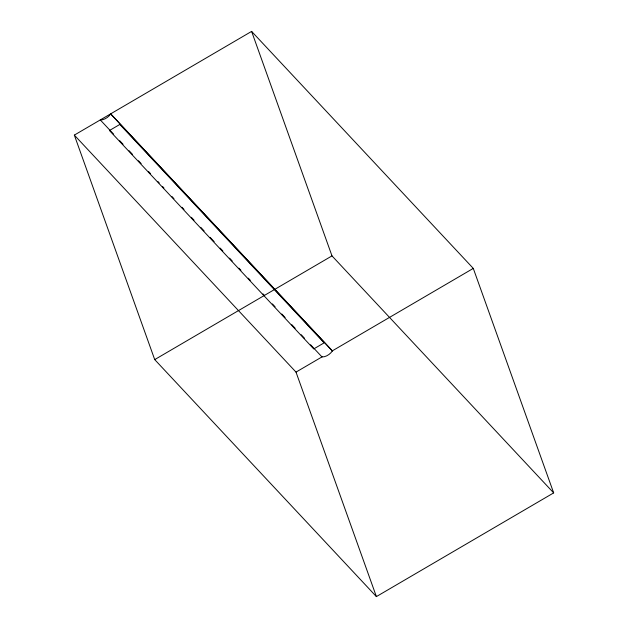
<?xml version="1.0" encoding="UTF-8"?>
<svg xmlns="http://www.w3.org/2000/svg" width="628" height="628" viewBox="0 0 628 628"><rect width="100%" height="100%" fill="white"/><g stroke="black" fill="none" stroke-linecap="round" stroke-linejoin="round"><path stroke-width="0.94" d="M310.577 344.748L321.968 356.924C325.657 357.222 330.509 354.114 332.345 350.848L110.669 113.849C108.832 117.114 103.981 120.223 100.284 119.924L113.684 134.243M74.332 135.106L251.608 31.4L473.284 268.399L553.668 492.894L376.392 596.6L154.716 359.601L74.332 135.106L296.008 372.106L376.392 596.6M154.716 359.601L331.992 255.894L553.668 492.894M296.008 372.106L322.18 356.798M332.306 350.871L473.284 268.399M110.716 113.966L332.393 350.974M119.713 140.688L123.057 144.267M129.085 150.712L132.437 154.292M138.458 160.737L141.143 163.602M148.506 171.475L150.516 173.626M157.887 181.5L159.222 182.929M162.573 186.508L163.908 187.945M171.946 196.533L173.956 198.684M181.994 207.279L184.004 209.422M191.367 217.304L194.052 220.161M200.748 227.32L204.092 230.908M210.121 237.345L214.14 241.647M220.169 248.091L222.846 250.949M229.542 258.116L232.219 260.973M238.923 268.14L240.932 270.283M248.296 278.165L250.305 280.308M263.03 293.912L264.372 295.348M272.403 303.936L275.088 306.802M281.784 313.961L285.128 317.54M291.824 324.7L295.176 328.279M301.204 334.724L304.549 338.304M251.608 31.4L331.992 255.894M119.83 124.446L109.445 130.522L313.741 348.933L324.119 342.864L119.83 124.446"/></g></svg>
